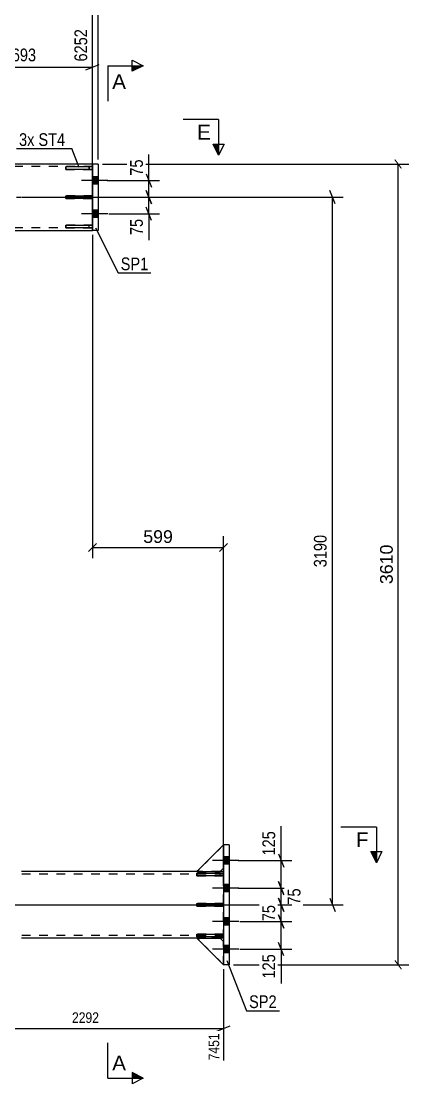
# Model space of a CAD drawing. Header units: millimetres. Extents: x -90 to 751, y -346 to 248.
# Drawn here: x 192.3 to 279.6, y -199.8 to 39.7 of the extents above; entities that cross this region are included whole.
import ezdxf

# ---------------------------------------------------------------- set-up
doc = ezdxf.new("R2010")
doc.units = ezdxf.units.MM
doc.linetypes.add('DXK_LINE_DOT2', pattern=[3.9198, 1.9599, -1.9599])
doc.linetypes.add('DXK_LINE_DOT3', pattern=[5.9187, 2.979, -0.9799, 0.9799, -0.9799])
doc.styles.add('Arial', font='ARIAL.TTF', dxfattribs={"height": 0.2})
doc.styles.add('Arial Narrow', font='ARIALN.TTF', dxfattribs={"height": 0.2})

# ---------------------------------------------------------------- blocks, each defined once
blk = doc.blocks.new('Part-389633021-3239 - 3137')
at = {"color": 7, "linetype": 'DXK_LINE_DOT2'}
for p, q in [((237.9, -152.33), (231.9, -152.33)), ((231.9, -152.33), (231.9, -152.93)), ((231.9, -152.93), (237.9, -152.93)), ((237.15, -152.93), (237.15, -152.33)), ((237.9, -152.93), (237.9, -152.33))]:
    blk.add_line(p, q, dxfattribs=at)
blk = doc.blocks.new('Part-389633021-3271 - 3137')
at = {"color": 2, "linetype": 'Continuous'}
for p, q in [((209.6, 7.5), (208.35, 7.5)), ((208.35, 7.5), (208.35, -7.5)), ((209.6, 7.5), (209.6, -7.5)), ((209.6, -7.5), (208.35, -7.5))]:
    blk.add_line(p, q, dxfattribs=at)
blk = doc.blocks.new('Bolt-389633021-3339 - 3137')
at = {"linetype": 'Continuous'}
for points in [[(237.9, -148.68), (237.9, -150.33), (239.15, -150.33), (239.15, -148.68)], [(237.9, -148.68), (237.9, -150.33), (239.15, -150.33), (239.15, -148.68)], [(237.9, -148.68), (237.9, -150.33), (239.15, -150.33), (239.15, -148.68)], [(237.9, -154.93), (237.9, -156.58), (239.15, -156.58), (239.15, -154.93)], [(237.9, -154.93), (237.9, -156.58), (239.15, -156.58), (239.15, -154.93)], [(237.9, -162.43), (237.9, -164.08), (239.15, -164.08), (239.15, -162.43)], [(237.9, -162.43), (237.9, -164.08), (239.15, -164.08), (239.15, -162.43)], [(237.9, -168.68), (237.9, -170.33), (239.15, -170.33), (239.15, -168.68)], [(237.9, -168.68), (237.9, -170.33), (239.15, -170.33), (239.15, -168.68)], [(237.9, -168.68), (237.9, -170.33), (239.15, -170.33), (239.15, -168.68)]]:
    blk.add_hatch(color=1, dxfattribs=at).paths.add_polyline_path(points)
at = {"color": 1, "linetype": 'Continuous'}
for p, q in [((241.35, -149.5), (235.4, -149.5)), ((241.35, -149.5), (235.4, -149.5)), ((241.35, -149.5), (235.4, -149.5)), ((239.15, -148.68), (237.9, -148.68)), ((239.15, -148.68), (237.9, -148.68)), ((239.15, -148.68), (237.9, -148.68)), ((239.15, -150.33), (237.9, -150.33)), ((239.15, -150.33), (237.9, -150.33)), ((239.15, -150.33), (237.9, -150.33)), ((239.15, -154.93), (237.9, -154.93)), ((239.15, -154.93), (237.9, -154.93)), ((241.35, -155.75), (235.4, -155.75)), ((241.35, -155.75), (235.4, -155.75)), ((239.15, -156.58), (237.9, -156.58)), ((239.15, -156.58), (237.9, -156.58)), ((239.15, -162.43), (237.9, -162.43)), ((239.15, -162.43), (237.9, -162.43)), ((241.35, -163.25), (235.4, -163.25)), ((241.35, -163.25), (235.4, -163.25)), ((239.15, -164.08), (237.9, -164.08)), ((239.15, -164.08), (237.9, -164.08)), ((241.35, -169.5), (235.4, -169.5)), ((241.35, -169.5), (235.4, -169.5)), ((241.35, -169.5), (235.4, -169.5)), ((239.15, -168.68), (237.9, -168.68)), ((239.15, -168.68), (237.9, -168.68)), ((239.15, -168.68), (237.9, -168.68)), ((239.15, -170.33), (237.9, -170.33)), ((239.15, -170.33), (237.9, -170.33)), ((239.15, -170.33), (237.9, -170.33))]:
    blk.add_line(p, q, dxfattribs=at)
blk = doc.blocks.new('Part-389633021-3276 - 3137')
at = {"color": 2, "linetype": 'Continuous'}
for p, q in [((239.15, -146), (237.9, -146)), ((237.9, -146), (237.9, -173)), ((239.15, -146), (239.15, -173)), ((239.15, -173), (237.9, -173))]:
    blk.add_line(p, q, dxfattribs=at)
blk = doc.blocks.new('Part-389633021-3310 - 3137')
at = {"color": 7, "linetype": 'DXK_LINE_DOT2'}
for p, q in [((208.35, -6.27), (202.35, -6.27)), ((202.35, -6.27), (202.35, -6.87)), ((202.35, -6.87), (208.35, -6.87)), ((207.6, -6.87), (207.6, -6.27)), ((208.35, -6.87), (208.35, -6.27))]:
    blk.add_line(p, q, dxfattribs=at)
blk = doc.blocks.new('Part-389633021-3246 - 3137')
at = {"color": 2, "linetype": 'Continuous'}
for p, q in [((231.9, -166.08), (237.9, -166.08)), ((231.9, -166.68), (231.9, -166.08)), ((237.9, -166.68), (231.9, -166.68)), ((237.9, -166.08), (237.9, -166.68))]:
    blk.add_line(p, q, dxfattribs=at)
at = {"color": 7, "linetype": 'DXK_LINE_DOT2'}
blk.add_line((237.15, -166.68), (237.15, -166.08), dxfattribs=at)
blk = doc.blocks.new('Part-389633021-3333 - 3137')
at = {"color": 2, "linetype": 'Continuous'}
for p, q in [((15.55, 7.5), (-0.45, 7.5)), ((68.15, 7.5), (15.65, 7.5)), ((101.45, 7.5), (76.18, 7.5)), ((131.72, 7.5), (106.45, 7.5)), ((192.25, 7.5), (139.75, 7.5)), ((208.35, 7.5), (192.35, 7.5)), ((-0.45, -7.5), (15.55, -7.5)), ((15.65, -7.5), (192.25, -7.5)), ((192.35, -7.5), (208.35, -7.5))]:
    blk.add_line(p, q, dxfattribs=at)
at = {"color": 7, "linetype": 'DXK_LINE_DOT2'}
for p, q in [((-0.45, 7.5), (-0.45, -7.5)), ((76.18, 7.5), (68.15, 7.5)), ((106.45, 7.5), (101.45, 7.5)), ((139.75, 7.5), (131.72, 7.5)), ((208.35, -7.5), (208.35, 7.5)), ((15.55, 6.9), (-0.45, 6.9)), ((192.25, 6.9), (15.65, 6.9)), ((208.35, 6.9), (192.35, 6.9)), ((15.55, -6.9), (-0.45, -6.9)), ((192.25, -6.9), (15.65, -6.9)), ((208.35, -6.9), (192.35, -6.9))]:
    blk.add_line(p, q, dxfattribs=at)
at = {"color": 7, "linetype": 'DXK_LINE_DOT3'}
for p, q in [((-10.45, 0), (15.55, 0)), ((15.65, 0), (192.25, 0)), ((192.35, 0), (218.35, 0))]:
    blk.add_line(p, q, dxfattribs=at)
blk = doc.blocks.new('Part-389633021-3230 - 3137')
at = {"color": 2, "linetype": 'Continuous'}
for p, q in [((237.9, -146), (231.9, -152)), ((231.9, -152), (237.15, -152)), ((237.15, -152), (237.9, -151.25))]:
    blk.add_line(p, q, dxfattribs=at)
at = {"color": 7, "linetype": 'DXK_LINE_DOT2'}
blk.add_line((237.9, -151.25), (237.9, -146), dxfattribs=at)
blk = doc.blocks.new('Part-389633021-3231 - 3137')
at = {"color": 7, "linetype": 'DXK_LINE_DOT2'}
for p, q in [((237.9, -146), (231.9, -152)), ((237.9, -151.25), (237.9, -146)), ((231.9, -152), (237.15, -152)), ((237.15, -152), (237.9, -151.25))]:
    blk.add_line(p, q, dxfattribs=at)
blk = doc.blocks.new('Part-389633021-3236 - 3137')
at = {"color": 2, "linetype": 'Continuous'}
for p, q in [((231.9, -167), (237.15, -167)), ((237.9, -173), (231.9, -167)), ((237.15, -167), (237.9, -167.75))]:
    blk.add_line(p, q, dxfattribs=at)
at = {"color": 7, "linetype": 'DXK_LINE_DOT2'}
blk.add_line((237.9, -173), (237.9, -167.75), dxfattribs=at)
blk = doc.blocks.new('Part-389633021-3237 - 3137')
at = {"color": 7, "linetype": 'DXK_LINE_DOT2'}
for p, q in [((231.9, -167), (237.15, -167)), ((237.9, -173), (231.9, -167)), ((237.15, -167), (237.9, -167.75)), ((237.9, -167.75), (237.9, -173))]:
    blk.add_line(p, q, dxfattribs=at)
blk = doc.blocks.new('Part-389633021-3302 - 3137')
at = {"color": 2, "linetype": 'Continuous'}
for p, q in [((208.35, 6.88), (202.35, 6.88)), ((202.35, 6.28), (202.35, 6.88)), ((208.35, 6.28), (202.35, 6.28)), ((208.35, 6.88), (208.35, 6.28))]:
    blk.add_line(p, q, dxfattribs=at)
at = {"color": 7, "linetype": 'DXK_LINE_DOT2'}
blk.add_line((207.6, 6.28), (207.6, 6.88), dxfattribs=at)
blk = doc.blocks.new('Part-389633021-3238 - 3137')
at = {"color": 7, "linetype": 'DXK_LINE_DOT2'}
for p, q in [((237.9, -166.08), (231.9, -166.08)), ((231.9, -166.08), (231.9, -166.68)), ((231.9, -166.68), (237.9, -166.68)), ((237.15, -166.68), (237.15, -166.08)), ((237.9, -166.68), (237.9, -166.08))]:
    blk.add_line(p, q, dxfattribs=at)
blk = doc.blocks.new('Part-389633021-3240 - 3137')
at = {"color": 7, "linetype": 'DXK_LINE_DOT2'}
for p, q in [((237.9, -159.2), (231.9, -159.2)), ((231.9, -159.2), (231.9, -159.8)), ((231.9, -159.8), (237.9, -159.8)), ((237.15, -159.8), (237.15, -159.2)), ((237.9, -159.8), (237.9, -159.2))]:
    blk.add_line(p, q, dxfattribs=at)
blk = doc.blocks.new('Part-389633021-3251 - 3137')
at = {"color": 2, "linetype": 'Continuous'}
for p, q in [((231.9, -152.33), (237.9, -152.33)), ((231.9, -152.93), (231.9, -152.33)), ((237.9, -152.93), (231.9, -152.93)), ((237.9, -152.33), (237.9, -152.93))]:
    blk.add_line(p, q, dxfattribs=at)
at = {"color": 7, "linetype": 'DXK_LINE_DOT2'}
blk.add_line((237.15, -152.93), (237.15, -152.33), dxfattribs=at)
blk = doc.blocks.new('Part-389633021-3256 - 3137')
at = {"color": 2, "linetype": 'Continuous'}
for p, q in [((231.9, -159.2), (237.9, -159.2)), ((231.9, -159.8), (231.9, -159.2)), ((237.9, -159.8), (231.9, -159.8)), ((237.9, -159.2), (237.9, -159.8))]:
    blk.add_line(p, q, dxfattribs=at)
at = {"color": 7, "linetype": 'DXK_LINE_DOT2'}
blk.add_line((237.15, -159.8), (237.15, -159.2), dxfattribs=at)
blk = doc.blocks.new('Part-389633021-3297 - 3137')
at = {"color": 2, "linetype": 'Continuous'}
for p, q in [((202.35, 0.3), (208.35, 0.3)), ((202.35, -0.3), (202.35, 0.3)), ((208.35, 0.3), (208.35, -0.3)), ((208.35, -0.3), (202.35, -0.3))]:
    blk.add_line(p, q, dxfattribs=at)
at = {"color": 7, "linetype": 'DXK_LINE_DOT2'}
blk.add_line((207.6, -0.3), (207.6, 0.3), dxfattribs=at)
blk = doc.blocks.new('Part-389633021-3307 - 3137')
at = {"color": 2, "linetype": 'Continuous'}
for p, q in [((202.35, -6.27), (208.35, -6.27)), ((202.35, -6.87), (202.35, -6.27)), ((208.35, -6.87), (202.35, -6.87)), ((208.35, -6.27), (208.35, -6.87))]:
    blk.add_line(p, q, dxfattribs=at)
at = {"color": 7, "linetype": 'DXK_LINE_DOT2'}
blk.add_line((207.6, -6.87), (207.6, -6.27), dxfattribs=at)
blk = doc.blocks.new('Part-389633021-3308 - 3137')
at = {"color": 7, "linetype": 'DXK_LINE_DOT2'}
for p, q in [((208.35, 0.3), (202.35, 0.3)), ((202.35, 0.3), (202.35, -0.3)), ((207.6, -0.3), (207.6, 0.3)), ((208.35, -0.3), (208.35, 0.3)), ((202.35, -0.3), (208.35, -0.3))]:
    blk.add_line(p, q, dxfattribs=at)
blk = doc.blocks.new('Part-389633021-3309 - 3137')
at = {"color": 7, "linetype": 'DXK_LINE_DOT2'}
for p, q in [((208.35, 6.88), (202.35, 6.88)), ((202.35, 6.88), (202.35, 6.28)), ((202.35, 6.28), (208.35, 6.28)), ((207.6, 6.88), (207.6, 6.28)), ((208.35, 6.28), (208.35, 6.88))]:
    blk.add_line(p, q, dxfattribs=at)
blk = doc.blocks.new('Part-389633021-3338 - 3137')
at = {"color": 2, "linetype": 'Continuous'}
for p, q in [((221.8, -152), (192.35, -152)), ((231.9, -152), (221.9, -152)), ((237.9, -152), (237.15, -152)), ((221.8, -167), (192.35, -167)), ((231.9, -167), (221.9, -167)), ((237.9, -167), (237.15, -167))]:
    blk.add_line(p, q, dxfattribs=at)
at = {"color": 7, "linetype": 'DXK_LINE_DOT2'}
for p, q in [((221.8, -152.6), (192.35, -152.6)), ((237.9, -152.6), (221.9, -152.6)), ((237.15, -152), (231.9, -152)), ((237.9, -167), (237.9, -152)), ((221.8, -166.4), (192.35, -166.4)), ((237.9, -166.4), (221.9, -166.4)), ((237.15, -167), (231.9, -167))]:
    blk.add_line(p, q, dxfattribs=at)
at = {"color": 7, "linetype": 'DXK_LINE_DOT3'}
for p, q in [((192.35, -159.5), (221.8, -159.5)), ((221.9, -159.5), (237.9, -159.5))]:
    blk.add_line(p, q, dxfattribs=at)
blk = doc.blocks.new('Bolt-389633021-3340 - 3137')
at = {"linetype": 'Continuous'}
for points in [[(208.35, 4.57), (208.35, 2.92), (209.6, 2.92), (209.6, 4.57)], [(208.35, 4.57), (208.35, 2.92), (209.6, 2.92), (209.6, 4.57)], [(208.35, -2.93), (208.35, -4.58), (209.6, -4.58), (209.6, -2.93)], [(208.35, -2.93), (208.35, -4.58), (209.6, -4.58), (209.6, -2.93)]]:
    blk.add_hatch(color=1, dxfattribs=at).paths.add_polyline_path(points)
at = {"color": 1, "linetype": 'Continuous'}
for p, q in [((211.8, 3.75), (205.85, 3.75)), ((211.8, 3.75), (205.85, 3.75)), ((209.6, 4.57), (208.35, 4.57)), ((209.6, 4.57), (208.35, 4.57)), ((209.6, 2.92), (208.35, 2.92)), ((209.6, 2.92), (208.35, 2.92)), ((211.8, -3.75), (205.85, -3.75)), ((211.8, -3.75), (205.85, -3.75)), ((209.6, -2.93), (208.35, -2.93)), ((209.6, -2.93), (208.35, -2.93)), ((209.6, -4.58), (208.35, -4.58)), ((209.6, -4.58), (208.35, -4.58))]:
    blk.add_line(p, q, dxfattribs=at)
blk = doc.blocks.new('StraightDimension-389633021-25269 - 3137')
at = {"color": 7, "linetype": 'Continuous'}
for p, q in [((220.45, 1.5), (221.65, -1.5)), ((209.35, 0), (223.45, 0)), ((221.65, -5.25), (220.45, -2.25)), ((221.05, -3.75), (221.05, 0)), ((212.05, -3.75), (223.45, -3.75))]:
    blk.add_line(p, q, dxfattribs=at)
at = {"color": 0}
blk.add_wipeout([(220.3, -4.28), (216.1, -4.28), (216.1, -9.13), (220.3, -9.13)], dxfattribs=at)
at = {"color": 7, "linetype": 'Continuous'}
blk.add_line((221.05, -3.75), (221.05, -9.66), dxfattribs=at)
blk.add_line((221.05, -3.75), (221.05, -9.66), dxfattribs=at)
at = {"color": 3, "style": 'Arial Narrow'}
blk.add_text('75', height=2.863, rotation=90.0002, dxfattribs=at).set_placement((219.7, -8.53))
blk = doc.blocks.new('StraightDimension-389633021-10928 - 3137')
at = {"color": 7, "linetype": 'Continuous'}
for p, q in [((208.35, 8.5), (208.35, 71.25)), ((209.6, 8.5), (209.6, 71.25)), ((206.85, 68.15), (209.85, 69.35)), ((211.1, 69.35), (208.1, 68.15)), ((208.35, 68.75), (209.6, 68.75))]:
    blk.add_line(p, q, dxfattribs=at)
at = {"color": 0}
blk.add_wipeout([(214.08, 69.5), (214.08, 73), (210.04, 73), (210.04, 69.5)], dxfattribs=at)
at = {"color": 7, "linetype": 'Continuous'}
blk.add_line((209.6, 68.75), (214.52, 68.75), dxfattribs=at)
blk.add_line((209.6, 68.75), (214.52, 68.75), dxfattribs=at)
at = {"color": 3, "style": 'Arial Narrow'}
blk.add_text('25', height=2.386, dxfattribs=at).set_placement((210.54, 70))
blk = doc.blocks.new('StraightDimension-389633021-3945 - 3137')
at = {"linetype": 'Continuous'}
for points in [[(276.39, 8.4), (276.54, 8.6), (278.04, 6.6), (277.89, 6.4)], [(278.04, -173.9), (277.89, -174.1), (276.39, -172.1), (276.54, -171.9)]]:
    blk.add_hatch(color=7, dxfattribs=at).paths.add_polyline_path(points)
at = {"color": 7, "linetype": 'Continuous'}
for p, q in [((210.6, 7.5), (279.61, 7.5)), ((277.21, -173), (277.21, 7.5)), ((240.15, -173), (279.61, -173))]:
    blk.add_line(p, q, dxfattribs=at)
at = {"color": 0}
blk.add_wipeout([(276.61, -77.7), (272.41, -77.7), (272.41, -87.8), (276.61, -87.8)], dxfattribs=at)
at = {"color": 3, "style": 'Arial'}
blk.add_text('3610', height=2.865, rotation=90.0002, dxfattribs=at).set_placement((276.01, -87.2))
blk = doc.blocks.new('StraightDimension-389633021-3445 - 3137')
at = {"color": 7, "linetype": 'Continuous'}
for p, q in [((208.35, -8.5), (208.35, -81.38)), ((237.9, -151), (237.9, -76.43)), ((209.25, -78.08), (207.45, -79.88)), ((208.35, -78.98), (237.9, -78.98)), ((237, -79.88), (238.8, -78.08))]:
    blk.add_line(p, q, dxfattribs=at)
at = {"color": 0}
blk.add_wipeout([(227.06, -78.53), (227.06, -74.33), (219.19, -74.33), (219.19, -78.53)], dxfattribs=at)
at = {"color": 3, "style": 'Arial'}
blk.add_text('599', height=2.865, dxfattribs=at).set_placement((219.79, -77.93))
blk = doc.blocks.new('StraightDimension-389633021-3454 - 3137')
at = {"color": 7, "linetype": 'Continuous'}
for p, q in [((175.65, -153), (175.65, -194.56)), ((237.9, -174), (237.9, -194.56)), ((177.15, -186.77), (174.15, -187.97)), ((236.4, -187.97), (239.4, -186.77)), ((175.65, -187.37), (237.9, -187.37))]:
    blk.add_line(p, q, dxfattribs=at)
at = {"color": 0}
blk.add_wipeout([(210.32, -186.62), (210.32, -183.12), (203.23, -183.12), (203.23, -186.62)], dxfattribs=at)
at = {"color": 0, "linetype": 'Continuous'}
blk.add_wipeout([(237.4, -187.97), (233.9, -187.97), (233.9, -195.06), (237.4, -195.06)], dxfattribs=at)
at = {"color": 3, "style": 'Arial Narrow'}
blk.add_text('2292', height=2.386, dxfattribs=at).set_placement((203.73, -186.12))
at = {"color": 3, "linetype": 'Continuous', "style": 'Arial Narrow'}
blk.add_text('7451', height=2.386, rotation=90.0002, dxfattribs=at).set_placement((236.9, -194.56))
blk = doc.blocks.new('StraightDimension-389633021-25268 - 3137')
at = {"color": 7, "linetype": 'Continuous'}
for p, q in [((220.45, 5.25), (221.65, 2.25)), ((211.66, 3.75), (223.45, 3.75)), ((221.05, 0), (221.05, 3.75)), ((221.65, -1.5), (220.45, 1.5)), ((209.35, 0), (223.45, 0))]:
    blk.add_line(p, q, dxfattribs=at)
at = {"color": 0}
blk.add_wipeout([(220.3, 9.13), (216.1, 9.13), (216.1, 4.27), (220.3, 4.27)], dxfattribs=at)
at = {"color": 7, "linetype": 'Continuous'}
blk.add_line((221.05, 3.75), (221.05, 9.66), dxfattribs=at)
blk.add_line((221.05, 3.75), (221.05, 9.66), dxfattribs=at)
at = {"color": 3, "style": 'Arial Narrow'}
blk.add_text('75', height=2.863, rotation=90.0002, dxfattribs=at).set_placement((219.7, 4.87))
blk = doc.blocks.new('StraightDimension-389633021-3600 - 3137')
at = {"color": 7, "linetype": 'Continuous'}
for p, q in [((-1.7, 8.5), (-1.7, 77.84)), ((209.6, 8.5), (209.6, 77.84)), ((-0.2, 75.94), (-3.2, 74.74)), ((-1.7, 75.34), (209.6, 75.34)), ((208.1, 74.74), (211.1, 75.94))]:
    blk.add_line(p, q, dxfattribs=at)
at = {"color": 0}
blk.add_wipeout([(107.5, 76.09), (107.5, 79.59), (100.4, 79.59), (100.4, 76.09)], dxfattribs=at)
at = {"color": 3, "style": 'Arial Narrow'}
blk.add_text('6302', height=2.386, dxfattribs=at).set_placement((100.9, 76.59))
blk = doc.blocks.new('StraightDimension-389633021-3628 - 3137')
at = {"color": 7, "linetype": 'Continuous'}
for p, q in [((193.28, 0), (264.86, 0)), ((263.06, -1.5), (261.86, 1.5)), ((262.46, -159.5), (262.46, 0)), ((261.86, -158), (263.06, -161)), ((179.95, -159.5), (264.86, -159.5))]:
    blk.add_line(p, q, dxfattribs=at)
at = {"color": 0}
blk.add_wipeout([(261.71, -75.49), (257.51, -75.49), (257.51, -84.01), (261.71, -84.01)], dxfattribs=at)
at = {"color": 3, "style": 'Arial Narrow'}
blk.add_text('3190', height=2.863, rotation=90.0002, dxfattribs=at).set_placement((261.11, -83.41))
blk = doc.blocks.new('StraightDimension-389633021-10929 - 3137')
at = {"color": 7, "linetype": 'Continuous'}
for p, q in [((-0.45, 8.5), (-0.45, 71.25)), ((208.35, 8.5), (208.35, 71.25)), ((1.05, 69.35), (-1.95, 68.15)), ((-0.45, 68.75), (208.35, 68.75)), ((206.85, 68.15), (209.85, 69.35))]:
    blk.add_line(p, q, dxfattribs=at)
at = {"color": 0}
blk.add_wipeout([(107.5, 69.5), (107.5, 73), (100.4, 73), (100.4, 69.5)], dxfattribs=at)
at = {"color": 3, "style": 'Arial Narrow'}
blk.add_text('6252', height=2.386, dxfattribs=at).set_placement((100.9, 70))
blk = doc.blocks.new('StraightDimension-389633021-23136 - 3137')
at = {"color": 7, "linetype": 'Continuous'}
for p, q in [((175.65, -6.5), (175.65, 37.91)), ((208.35, -6.5), (208.35, 37.91)), ((177.15, 29.9), (174.15, 28.7)), ((175.65, 29.3), (208.35, 29.3)), ((206.85, 28.7), (209.85, 29.9))]:
    blk.add_line(p, q, dxfattribs=at)
at = {"color": 0, "linetype": 'Continuous'}
blk.add_wipeout([(207.75, 38.51), (203.55, 38.51), (203.55, 30), (207.75, 30)], dxfattribs=at)
at = {"color": 0}
blk.add_wipeout([(196.26, 30.05), (196.26, 34.25), (187.74, 34.25), (187.74, 30.05)], dxfattribs=at)
at = {"color": 3, "linetype": 'Continuous', "style": 'Arial Narrow'}
blk.add_text('6252', height=2.863, rotation=90.0002, dxfattribs=at).set_placement((207.15, 30.6))
at = {"color": 3, "style": 'Arial Narrow'}
blk.add_text('1693', height=2.863, dxfattribs=at).set_placement((188.34, 30.65))
blk = doc.blocks.new('StraightDimension-389633021-25340 - 3137')
at = {"color": 7, "linetype": 'Continuous'}
for p, q in [((250.26, -148), (251.46, -151)), ((241.15, -149.5), (253.26, -149.5)), ((250.86, -155.75), (250.86, -149.5)), ((251.46, -157.25), (250.26, -154.25)), ((241.15, -155.75), (253.26, -155.75))]:
    blk.add_line(p, q, dxfattribs=at)
at = {"color": 0}
blk.add_wipeout([(250.11, -142.29), (245.91, -142.29), (245.91, -148.98), (250.11, -148.98)], dxfattribs=at)
at = {"color": 7, "linetype": 'Continuous'}
blk.add_line((250.86, -149.5), (250.86, -141.77), dxfattribs=at)
blk.add_line((250.86, -149.5), (250.86, -141.77), dxfattribs=at)
at = {"color": 3, "style": 'Arial Narrow'}
blk.add_text('125', height=2.863, rotation=90.0002, dxfattribs=at).set_placement((249.51, -148.38))
blk = doc.blocks.new('StraightDimension-389633021-25341 - 3137')
at = {"color": 7, "linetype": 'Continuous'}
for p, q in [((250.26, -154.25), (251.46, -157.25)), ((241.15, -155.75), (253.71, -155.75)), ((251.46, -161), (250.26, -158)), ((250.86, -159.5), (250.86, -155.75)), ((238.9, -159.5), (253.71, -159.5))]:
    blk.add_line(p, q, dxfattribs=at)
at = {"color": 0}
blk.add_wipeout([(255.81, -155.2), (251.61, -155.2), (251.61, -160.05), (255.81, -160.05)], dxfattribs=at)
at = {"color": 3, "style": 'Arial Narrow'}
blk.add_text('75', height=2.863, rotation=90.0002, dxfattribs=at).set_placement((255.21, -159.45))
blk = doc.blocks.new('StraightDimension-389633021-25342 - 3137')
at = {"color": 7, "linetype": 'Continuous'}
for p, q in [((250.26, -158), (251.46, -161)), ((238.9, -159.5), (253.26, -159.5)), ((250.86, -163.25), (250.86, -159.5)), ((251.46, -164.75), (250.26, -161.75)), ((241.52, -163.25), (253.26, -163.25))]:
    blk.add_line(p, q, dxfattribs=at)
at = {"color": 0}
blk.add_wipeout([(250.11, -158.95), (245.91, -158.95), (245.91, -163.8), (250.11, -163.8)], dxfattribs=at)
at = {"color": 3, "style": 'Arial Narrow'}
blk.add_text('75', height=2.863, rotation=90.0002, dxfattribs=at).set_placement((249.51, -163.2))
blk = doc.blocks.new('StraightDimension-389633021-25343 - 3137')
at = {"color": 7, "linetype": 'Continuous'}
for p, q in [((250.26, -161.75), (251.46, -164.75)), ((241.52, -163.25), (253.26, -163.25)), ((250.86, -169.5), (250.86, -163.25)), ((241.52, -169.5), (253.26, -169.5)), ((251.46, -171), (250.26, -168))]:
    blk.add_line(p, q, dxfattribs=at)
at = {"color": 0}
blk.add_wipeout([(250.11, -170.03), (245.91, -170.03), (245.91, -176.71), (250.11, -176.71)], dxfattribs=at)
at = {"color": 7, "linetype": 'Continuous'}
blk.add_line((250.86, -169.5), (250.86, -177.23), dxfattribs=at)
blk.add_line((250.86, -169.5), (250.86, -177.23), dxfattribs=at)
at = {"color": 3, "style": 'Arial Narrow'}
blk.add_text('125', height=2.863, rotation=90.0002, dxfattribs=at).set_placement((249.51, -176.11))
blk = doc.blocks.new('Mark-389633021-3267 - 3137')
at = {"color": 0}
blk.add_wipeout([(220.92, -16.44), (220.92, -13.44), (214.71, -13.44), (214.71, -16.44)], dxfattribs=at)
blk.add_wipeout([(220.92, -16.44), (220.92, -13.44), (214.71, -13.44), (214.71, -16.44)], dxfattribs=at)
at = {"color": 30, "linetype": 'Continuous'}
for p, q in [((209.05, -6.86), (214.11, -17.04)), ((214.11, -17.04), (221.52, -17.04))]:
    blk.add_line(p, q, dxfattribs=at)
at = {"color": 3, "style": 'Arial Narrow'}
blk.add_text('SP1', height=2.863, dxfattribs=at).set_placement((214.71, -16.44))
blk = doc.blocks.new('SectionMark-389633021-4046 - 3137')
at = {"linetype": 'Continuous'}
for points in [[(217.29, 28.4), (217.29, 29.65), (219.79, 29.65)], [(217.29, -198.58), (217.29, -197.33), (219.79, -198.58)]]:
    blk.add_hatch(color=6, dxfattribs=at).paths.add_polyline_path(points)
at = {"color": 6, "linetype": 'Continuous'}
for p, q in [((211.79, 29.65), (219.79, 29.65)), ((217.29, 28.4), (217.29, 30.9)), ((217.29, 30.9), (219.79, 29.65)), ((219.79, 29.65), (217.29, 28.4)), ((211.79, -198.58), (219.79, -198.58)), ((219.79, -198.58), (217.29, -197.33)), ((217.29, -197.33), (217.29, -199.83)), ((219.79, -198.58), (217.29, -199.83))]:
    blk.add_line(p, q, dxfattribs=at)
at = {"color": 0, "linetype": 'Continuous'}
for points in [[(215.9, 24.4), (215.9, 27.9), (212.79, 27.9), (212.79, 24.4)], [(215.9, -196.83), (215.9, -193.33), (212.79, -193.33), (212.79, -196.83)]]:
    blk.add_wipeout(points, dxfattribs=at)
at = {"color": 6, "linetype": 'Continuous'}
for p, q in [((211.79, 29.65), (211.79, 21.65)), ((211.79, -198.58), (211.79, -190.58))]:
    blk.add_line(p, q, dxfattribs=at)
at = {"color": 3, "linetype": 'Continuous', "style": 'Arial'}
for p in [(212.79, 24.4), (212.79, -196.83)]:
    blk.add_text('A', height=3.34, dxfattribs=at).set_placement(p)
blk = doc.blocks.new('Mark-389633021-3272 - 3137')
at = {"color": 0}
blk.add_wipeout([(249.86, -182.77), (249.86, -179.77), (243.64, -179.77), (243.64, -182.77)], dxfattribs=at)
blk.add_wipeout([(249.86, -182.77), (249.86, -179.77), (243.64, -179.77), (243.64, -182.77)], dxfattribs=at)
at = {"color": 30, "linetype": 'Continuous'}
for p, q in [((238.65, -172.03), (243.04, -183.37)), ((243.04, -183.37), (250.46, -183.37))]:
    blk.add_line(p, q, dxfattribs=at)
at = {"color": 3, "style": 'Arial Narrow'}
blk.add_text('SP2', height=2.863, dxfattribs=at).set_placement((243.64, -182.77))
blk = doc.blocks.new('SectionMark-389633021-12912 - 3137')
at = {"color": 6, "linetype": 'Continuous'}
for p in [(272.32, -142), (273.57, -147.5)]:
    blk.add_line(p, (272.32, -150), dxfattribs=at)
at = {"color": 0, "linetype": 'Continuous'}
blk.add_wipeout([(270.57, -146.5), (270.57, -143), (267.71, -143), (267.71, -146.5)], dxfattribs=at)
at = {"linetype": 'Continuous'}
blk.add_hatch(color=6, dxfattribs=at).paths.add_polyline_path([(271.07, -147.5), (272.32, -147.5), (272.32, -150)])
at = {"color": 6, "linetype": 'Continuous'}
for p, q in [((272.32, -142), (264.32, -142)), ((271.07, -147.5), (273.57, -147.5)), ((272.32, -150), (271.07, -147.5))]:
    blk.add_line(p, q, dxfattribs=at)
at = {"color": 3, "linetype": 'Continuous', "style": 'Arial'}
blk.add_text('F', height=3.34, dxfattribs=at).set_placement((267.71, -146.5))
blk = doc.blocks.new('MarkSet-389633021-4127 - 3137')
at = {"color": 30, "linetype": 'Continuous'}
blk.add_line((205.32, 6.73), (203.69, 10.97), dxfattribs=at)
at = {"color": 0}
blk.add_wipeout([(195.27, 11.57), (195.27, 14.57), (191.8, 14.57), (191.8, 11.57)], dxfattribs=at)
blk.add_wipeout([(195.27, 11.57), (195.27, 14.57), (191.8, 14.57), (191.8, 11.57)], dxfattribs=at)
blk.add_wipeout([(202.19, 11.57), (202.19, 14.57), (196.17, 14.57), (196.17, 11.57)], dxfattribs=at)
blk.add_wipeout([(202.19, 11.57), (202.19, 14.57), (196.17, 14.57), (196.17, 11.57)], dxfattribs=at)
at = {"color": 30, "linetype": 'Continuous'}
blk.add_line((191.2, 10.97), (203.69, 10.97), dxfattribs=at)
at = {"color": 3, "style": 'Arial Narrow'}
for s, p in [('3x', (191.8, 11.57)), ('ST4', (196.17, 11.57))]:
    blk.add_text(s, height=2.863, dxfattribs=at).set_placement(p)
blk = doc.blocks.new('SectionMark-389633021-11654 - 3137')
at = {"color": 6, "linetype": 'Continuous'}
for p in [(236.76, 17.5), (238.01, 12)]:
    blk.add_line(p, (236.76, 9.5), dxfattribs=at)
at = {"color": 0, "linetype": 'Continuous'}
blk.add_wipeout([(235.01, 13), (235.01, 16.5), (231.9, 16.5), (231.9, 13)], dxfattribs=at)
at = {"linetype": 'Continuous'}
blk.add_hatch(color=6, dxfattribs=at).paths.add_polyline_path([(235.51, 12), (236.76, 12), (236.76, 9.5)])
at = {"color": 6, "linetype": 'Continuous'}
for p, q in [((236.76, 17.5), (228.76, 17.5)), ((235.51, 12), (238.01, 12)), ((236.76, 9.5), (235.51, 12))]:
    blk.add_line(p, q, dxfattribs=at)
at = {"color": 3, "linetype": 'Continuous', "style": 'Arial'}
blk.add_text('E', height=3.34, dxfattribs=at).set_placement((231.9, 13))

msp = doc.modelspace()

# ---------------------------------------------------------------- block references
for name in ['Part-389633021-3333 - 3137', 'Part-389633021-3271 - 3137', 'Part-389633021-3302 - 3137', 'Part-389633021-3309 - 3137', 'Bolt-389633021-3340 - 3137', 'Part-389633021-3297 - 3137', 'Part-389633021-3308 - 3137', 'Part-389633021-3310 - 3137', 'Part-389633021-3307 - 3137', 'Part-389633021-3230 - 3137', 'Part-389633021-3231 - 3137', 'Part-389633021-3276 - 3137', 'Bolt-389633021-3339 - 3137', 'Part-389633021-3338 - 3137', 'Part-389633021-3239 - 3137', 'Part-389633021-3251 - 3137', 'Part-389633021-3240 - 3137', 'Part-389633021-3256 - 3137', 'Part-389633021-3246 - 3137', 'Part-389633021-3238 - 3137', 'Part-389633021-3236 - 3137', 'Part-389633021-3237 - 3137']:
    msp.add_blockref(name, (0, 0))

# ---------------------------------------------------------------- next in the draw order: block references
for name in ['StraightDimension-389633021-10928 - 3137', 'StraightDimension-389633021-25269 - 3137']:
    msp.add_blockref(name, (0, 0))

# ---------------------------------------------------------------- next in the draw order: block references
msp.add_blockref('StraightDimension-389633021-3945 - 3137', (0, 0))

# ---------------------------------------------------------------- next in the draw order: block references
for name in ['StraightDimension-389633021-25268 - 3137', 'StraightDimension-389633021-3445 - 3137', 'StraightDimension-389633021-3454 - 3137']:
    msp.add_blockref(name, (0, 0))

# ---------------------------------------------------------------- next in the draw order: block references
for name in ['StraightDimension-389633021-3600 - 3137', 'StraightDimension-389633021-3628 - 3137']:
    msp.add_blockref(name, (0, 0))

# ---------------------------------------------------------------- next in the draw order: block references
for name in ['StraightDimension-389633021-10929 - 3137', 'StraightDimension-389633021-25340 - 3137']:
    msp.add_blockref(name, (0, 0))

# ---------------------------------------------------------------- next in the draw order: block references
for name in ['StraightDimension-389633021-23136 - 3137', 'StraightDimension-389633021-25341 - 3137']:
    msp.add_blockref(name, (0, 0))

# ---------------------------------------------------------------- next in the draw order: block references
for name in ['MarkSet-389633021-4127 - 3137', 'Mark-389633021-3267 - 3137', 'StraightDimension-389633021-25342 - 3137']:
    msp.add_blockref(name, (0, 0))

# ---------------------------------------------------------------- next in the draw order: block references
for name in ['SectionMark-389633021-4046 - 3137', 'StraightDimension-389633021-25343 - 3137']:
    msp.add_blockref(name, (0, 0))

# ---------------------------------------------------------------- next in the draw order: block references
for name in ['SectionMark-389633021-11654 - 3137', 'SectionMark-389633021-12912 - 3137', 'Mark-389633021-3272 - 3137']:
    msp.add_blockref(name, (0, 0))

doc.saveas('drawing.dxf')
